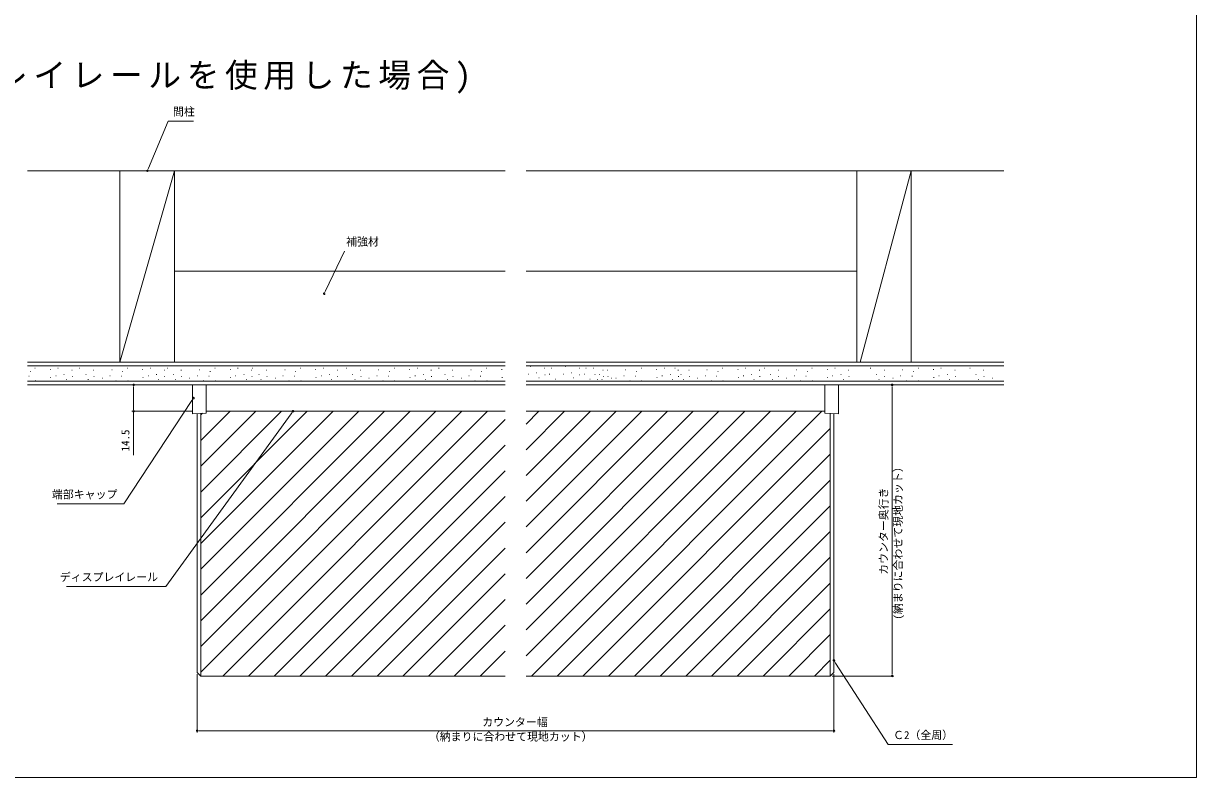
# Model space of a CAD drawing. Units: millimetres, scale not verified. Extents: x -1262 to -212, y -891 to 694.
# Drawn here: x -856 to -212, y -891 to -477 of the extents above; entities that cross this region are included whole.
import ezdxf
from ezdxf.enums import TextEntityAlignment as Align

# ---------------------------------------------------------------- set-up
doc = ezdxf.new("R2010")
doc.units = ezdxf.units.MM
doc.header["$LTSCALE"] = 3
for name, color, linetype, lineweight in [('0-1_USER1', 7, 'Continuous', 9), ('0-4_YKK_12', 2, 'Continuous', 9), ('0-5_YSS_K', 3, 'Continuous', 9), ('0-6_YKK_13', 4, 'Continuous', 9), ('0-7_YKK_D', 6, 'Continuous', 9)]:
    doc.layers.add(name, color=color, linetype=linetype, lineweight=lineweight)
doc.layers.add('0-2_YKK_ZWAK', color=3, linetype='Continuous')
doc.styles.add('ＭＳ ゴシック', font='')
doc.styles.get('ＭＳ ゴシック').set_extended_font_data('MS Gothic')

msp = doc.modelspace()

# ---------------------------------------------------------------- linework, layer by layer
at = {"layer": '0-1_USER1'}
for p, q in [((-211.5, 639), (-211.5, -891)), ((-211.5, -891), (-1261.5, -891))]:
    msp.add_line(p, q, dxfattribs=at)
at = {"layer": '0-4_YKK_12'}
for p, q in [((-591.602, -675.294), (-760.812, -675.294)), ((-410.812, -675.294), (-580.023, -675.294)), ((-758.812, -705.901), (-742.706, -689.794)), ((-758.812, -720.043), (-728.564, -689.794)), ((-758.812, -734.185), (-714.421, -689.794)), ((-758.812, -748.327), (-700.279, -689.794)), ((-758.812, -762.469), (-686.137, -689.794)), ((-758.812, -776.611), (-671.995, -689.794)), ((-758.812, -790.753), (-657.853, -689.794)), ((-758.812, -804.896), (-643.711, -689.794)), ((-758.812, -819.038), (-629.569, -689.794)), ((-758.812, -833.18), (-615.426, -689.794)), ((-746.784, -835.294), (-601.284, -689.794)), ((-580.023, -696.816), (-573, -689.794)), ((-580.023, -710.959), (-558.858, -689.794)), ((-580.023, -725.101), (-544.716, -689.794)), ((-580.023, -739.243), (-530.574, -689.794)), ((-580.023, -753.385), (-516.432, -689.794)), ((-580.023, -767.527), (-502.289, -689.794)), ((-580.023, -781.669), (-488.147, -689.794)), ((-580.023, -795.811), (-474.005, -689.794)), ((-580.023, -809.954), (-459.863, -689.794)), ((-580.023, -824.096), (-445.721, -689.794)), ((-577.079, -835.294), (-431.579, -689.794)), ((-562.937, -835.294), (-417.436, -689.794)), ((-758.812, -691.759), (-757.993, -690.939)), ((-758.812, -690.994), (-758.812, -835.294)), ((-732.642, -835.294), (-591.602, -694.254)), ((-412.812, -690.994), (-412.812, -835.294)), ((-548.794, -835.294), (-412.812, -699.312)), ((-718.5, -835.294), (-591.602, -708.396)), ((-534.652, -835.294), (-412.812, -713.454)), ((-704.358, -835.294), (-591.602, -722.538)), ((-520.51, -835.294), (-412.812, -727.596)), ((-690.216, -835.294), (-591.602, -736.68)), ((-506.368, -835.294), (-412.812, -741.738)), ((-676.074, -835.294), (-591.602, -750.822)), ((-492.226, -835.294), (-412.812, -755.88)), ((-661.932, -835.294), (-591.602, -764.965)), ((-478.084, -835.294), (-412.812, -770.023)), ((-647.789, -835.294), (-591.602, -779.107)), ((-463.942, -835.294), (-412.812, -784.165)), ((-633.647, -835.294), (-591.602, -793.249)), ((-449.799, -835.294), (-412.812, -798.307)), ((-619.505, -835.294), (-591.602, -807.391)), ((-435.657, -835.294), (-412.812, -812.449)), ((-605.363, -835.294), (-591.602, -821.533)), ((-421.515, -835.294), (-412.812, -826.591))]:
    msp.add_line(p, q, dxfattribs=at)
for points in [[(-760.812, -691.127), (-760.812, -833.294), (-758.812, -835.294), (-591.602, -835.294)], [(-580.023, -835.294), (-412.812, -835.294), (-410.812, -833.294), (-410.812, -691.127)]]:
    msp.add_lwpolyline(points, dxfattribs=at)
at = {"layer": '0-5_YSS_K'}
for p, q in [((-591.602, -557.794), (-854.112, -557.794)), ((-773.312, -557.794), (-803.312, -662.794)), ((-317.513, -557.794), (-580.023, -557.794)), ((-368.312, -557.794), (-396.447, -662.794)), ((-773.312, -612.794), (-591.602, -612.794)), ((-580.023, -612.794), (-398.312, -612.794)), ((-591.602, -662.794), (-854.112, -662.794)), ((-317.513, -662.794), (-580.023, -662.794)), ((-591.602, -664.794), (-854.112, -664.794)), ((-853.171, -670.518), (-853.37, -670.518)), ((-852.475, -667.956), (-852.674, -667.956)), ((-849.792, -666.184), (-849.992, -666.184)), ((-841.441, -666.897), (-841.64, -666.897)), ((-838.405, -670.377), (-838.604, -670.377)), ((-837.266, -666.138), (-837.465, -666.138)), ((-833.913, -669.557), (-834.113, -669.557)), ((-829.612, -667.153), (-829.811, -667.153)), ((-825.252, -666.138), (-825.451, -666.138)), ((-821.899, -669.557), (-822.098, -669.557)), ((-817.597, -667.153), (-817.797, -667.153)), ((-808.582, -670.36), (-808.781, -670.36)), ((-807.602, -667.039), (-807.801, -667.039)), ((-802.351, -670.518), (-802.55, -670.518)), ((-801.655, -667.956), (-801.855, -667.956)), ((-798.973, -666.184), (-799.172, -666.184)), ((-790.622, -666.897), (-790.821, -666.897)), ((-787.585, -670.377), (-787.784, -670.377)), ((-786.446, -666.138), (-786.646, -666.138)), ((-783.094, -669.557), (-783.293, -669.557)), ((-778.792, -667.153), (-778.991, -667.153)), ((-777.18, -666.138), (-777.38, -666.138)), ((-773.828, -669.557), (-774.027, -669.557)), ((-769.526, -667.153), (-769.725, -667.153)), ((-760.511, -670.36), (-760.71, -670.36)), ((-759.53, -667.039), (-759.729, -667.039)), ((-754.28, -670.518), (-754.479, -670.518)), ((-753.584, -667.956), (-753.783, -667.956)), ((-750.901, -666.184), (-751.101, -666.184)), ((-742.55, -666.897), (-742.749, -666.897)), ((-739.514, -670.377), (-739.713, -670.377)), ((-738.375, -666.138), (-738.574, -666.138)), ((-735.022, -669.557), (-735.222, -669.557)), ((-730.721, -667.153), (-730.92, -667.153)), ((-730.169, -666.138), (-730.368, -666.138)), ((-726.816, -669.557), (-727.016, -669.557)), ((-722.515, -667.153), (-722.714, -667.153)), ((-713.499, -670.36), (-713.699, -670.36)), ((-712.519, -667.039), (-712.718, -667.039)), ((-707.268, -670.518), (-707.468, -670.518)), ((-706.573, -667.956), (-706.772, -667.956)), ((-703.89, -666.184), (-704.089, -666.184)), ((-695.539, -666.897), (-695.738, -666.897)), ((-692.502, -670.377), (-692.702, -670.377)), ((-691.364, -666.138), (-691.563, -666.138)), ((-688.011, -669.557), (-688.21, -669.557)), ((-683.709, -667.153), (-683.909, -667.153)), ((-678.574, -666.138), (-678.773, -666.138)), ((-675.221, -669.557), (-675.42, -669.557)), ((-670.919, -667.153), (-671.118, -667.153)), ((-661.904, -670.36), (-662.103, -670.36)), ((-660.923, -667.039), (-661.123, -667.039)), ((-655.673, -670.518), (-655.872, -670.518)), ((-654.977, -667.956), (-655.176, -667.956)), ((-652.295, -666.184), (-652.494, -666.184)), ((-643.943, -666.897), (-644.143, -666.897)), ((-640.907, -670.377), (-641.106, -670.377)), ((-639.768, -666.138), (-639.968, -666.138)), ((-636.415, -669.557), (-636.615, -669.557)), ((-632.114, -667.153), (-632.313, -667.153)), ((-627.899, -666.138), (-628.098, -666.138)), ((-624.546, -669.557), (-624.745, -669.557)), ((-620.244, -667.153), (-620.444, -667.153)), ((-611.229, -670.36), (-611.428, -670.36)), ((-610.249, -667.039), (-610.448, -667.039)), ((-604.998, -670.518), (-605.197, -670.518)), ((-604.302, -667.956), (-604.502, -667.956)), ((-601.62, -666.184), (-601.819, -666.184)), ((-593.268, -666.897), (-593.468, -666.897)), ((-317.513, -664.794), (-580.023, -664.794)), ((-578.591, -669.44), (-578.79, -669.44)), ((-577.452, -665.202), (-577.651, -665.202)), ((-574.099, -668.621), (-574.299, -668.621)), ((-569.798, -666.217), (-569.997, -666.217)), ((-569.608, -669.82), (-569.807, -669.82)), ((-567.068, -669.423), (-567.268, -669.423)), ((-566.088, -666.102), (-566.287, -666.102)), ((-559.509, -669.44), (-559.708, -669.44)), ((-558.37, -665.202), (-558.57, -665.202)), ((-555.018, -668.621), (-555.217, -668.621)), ((-550.716, -666.217), (-550.915, -666.217)), ((-550.526, -669.82), (-550.726, -669.82)), ((-547.987, -669.423), (-548.186, -669.423)), ((-547.006, -666.102), (-547.206, -666.102)), ((-542.803, -666.138), (-543.002, -666.138)), ((-542.027, -669.557), (-542.226, -669.557)), ((-539.45, -669.557), (-539.649, -669.557)), ((-537.725, -667.153), (-537.924, -667.153)), ((-535.148, -667.153), (-535.348, -667.153)), ((-526.133, -670.36), (-526.332, -670.36)), ((-525.152, -667.039), (-525.352, -667.039)), ((-519.902, -670.518), (-520.101, -670.518)), ((-519.206, -667.956), (-519.405, -667.956)), ((-516.523, -666.184), (-516.723, -666.184)), ((-508.172, -666.897), (-508.372, -666.897)), ((-505.136, -670.377), (-505.335, -670.377)), ((-503.997, -666.138), (-504.197, -666.138)), ((-500.644, -669.557), (-500.844, -669.557)), ((-498.098, -666.138), (-498.297, -666.138)), ((-496.343, -667.153), (-496.542, -667.153)), ((-494.745, -669.557), (-494.944, -669.557)), ((-490.443, -667.153), (-490.643, -667.153)), ((-481.428, -670.36), (-481.627, -670.36)), ((-480.447, -667.039), (-480.647, -667.039)), ((-475.197, -670.518), (-475.396, -670.518)), ((-474.501, -667.956), (-474.7, -667.956)), ((-471.819, -666.184), (-472.018, -666.184)), ((-463.467, -666.897), (-463.667, -666.897)), ((-460.431, -670.377), (-460.63, -670.377)), ((-459.292, -666.138), (-459.492, -666.138)), ((-455.94, -669.557), (-456.139, -669.557)), ((-451.638, -667.153), (-451.837, -667.153)), ((-449.007, -666.138), (-449.207, -666.138)), ((-445.655, -669.557), (-445.854, -669.557)), ((-441.353, -667.153), (-441.552, -667.153)), ((-432.338, -670.36), (-432.537, -670.36)), ((-431.357, -667.039), (-431.557, -667.039)), ((-426.107, -670.518), (-426.306, -670.518)), ((-425.411, -667.956), (-425.61, -667.956)), ((-422.728, -666.184), (-422.928, -666.184)), ((-414.377, -666.897), (-414.576, -666.897)), ((-411.341, -670.377), (-411.54, -670.377)), ((-410.202, -666.138), (-410.401, -666.138)), ((-406.849, -669.557), (-407.049, -669.557)), ((-402.548, -667.153), (-402.747, -667.153)), ((-390.622, -666.138), (-390.821, -666.138)), ((-387.269, -669.557), (-387.468, -669.557)), ((-382.967, -667.153), (-383.167, -667.153)), ((-373.952, -670.36), (-374.151, -670.36)), ((-372.972, -667.039), (-373.171, -667.039)), ((-367.721, -670.518), (-367.92, -670.518)), ((-367.025, -667.956), (-367.225, -667.956)), ((-364.343, -666.184), (-364.542, -666.184)), ((-355.991, -666.897), (-356.191, -666.897)), ((-352.955, -670.377), (-353.154, -670.377)), ((-351.816, -666.138), (-352.016, -666.138)), ((-348.464, -669.557), (-348.663, -669.557)), ((-344.162, -667.153), (-344.361, -667.153)), ((-335.992, -666.138), (-336.191, -666.138)), ((-332.639, -669.557), (-332.838, -669.557)), ((-328.338, -667.153), (-328.537, -667.153)), ((-591.602, -673.294), (-854.112, -673.294)), ((-591.602, -675.294), (-854.112, -675.294)), ((-849.593, -673.143), (-849.792, -673.143)), ((-841.251, -671.326), (-841.451, -671.326)), ((-832.663, -672.341), (-832.862, -672.341)), ((-829.422, -670.756), (-829.621, -670.756)), ((-820.649, -672.341), (-820.848, -672.341)), ((-817.408, -670.756), (-817.607, -670.756)), ((-812.895, -671.559), (-813.094, -671.559)), ((-805.324, -673.143), (-805.524, -673.143)), ((-798.773, -673.143), (-798.973, -673.143)), ((-790.432, -671.326), (-790.631, -671.326)), ((-781.843, -672.341), (-782.043, -672.341)), ((-778.602, -670.756), (-778.802, -670.756)), ((-772.577, -672.341), (-772.777, -672.341)), ((-769.336, -670.756), (-769.536, -670.756)), ((-764.823, -671.559), (-765.023, -671.559)), ((-757.253, -673.143), (-757.452, -673.143)), ((-750.702, -673.143), (-750.901, -673.143)), ((-742.36, -671.326), (-742.56, -671.326)), ((-733.772, -672.341), (-733.971, -672.341)), ((-730.531, -670.756), (-730.73, -670.756)), ((-725.566, -672.341), (-725.765, -672.341)), ((-722.325, -670.756), (-722.524, -670.756)), ((-717.812, -671.559), (-718.012, -671.559)), ((-710.242, -673.143), (-710.441, -673.143)), ((-703.691, -673.143), (-703.89, -673.143)), ((-695.349, -671.326), (-695.548, -671.326)), ((-686.761, -672.341), (-686.96, -672.341)), ((-683.52, -670.756), (-683.719, -670.756)), ((-673.971, -672.341), (-674.17, -672.341)), ((-670.729, -670.756), (-670.929, -670.756)), ((-666.217, -671.559), (-666.416, -671.559)), ((-658.646, -673.143), (-658.845, -673.143)), ((-652.095, -673.143), (-652.295, -673.143)), ((-643.754, -671.326), (-643.953, -671.326)), ((-635.165, -672.341), (-635.365, -672.341)), ((-631.924, -670.756), (-632.123, -670.756)), ((-623.296, -672.341), (-623.495, -672.341)), ((-620.055, -670.756), (-620.254, -670.756)), ((-615.542, -671.559), (-615.741, -671.559)), ((-607.971, -673.143), (-608.171, -673.143)), ((-601.42, -673.143), (-601.62, -673.143)), ((-593.079, -671.326), (-593.278, -671.326)), ((-317.513, -673.294), (-580.023, -673.294)), ((-570.936, -675.294), (-580.023, -675.294)), ((-572.849, -671.404), (-573.048, -671.404)), ((-563.811, -672.207), (-564.01, -672.207)), ((-553.767, -671.404), (-553.967, -671.404)), ((-317.513, -675.294), (-550.688, -675.294)), ((-544.729, -672.207), (-544.928, -672.207)), ((-540.776, -672.341), (-540.976, -672.341)), ((-538.2, -672.341), (-538.399, -672.341)), ((-537.535, -670.756), (-537.735, -670.756)), ((-534.958, -670.756), (-535.158, -670.756)), ((-533.023, -671.559), (-533.222, -671.559)), ((-530.446, -671.559), (-530.645, -671.559)), ((-522.875, -673.143), (-523.074, -673.143)), ((-516.324, -673.143), (-516.523, -673.143)), ((-507.983, -671.326), (-508.182, -671.326)), ((-499.394, -672.341), (-499.594, -672.341)), ((-496.153, -670.756), (-496.352, -670.756)), ((-493.495, -672.341), (-493.694, -672.341)), ((-490.254, -670.756), (-490.453, -670.756)), ((-485.741, -671.559), (-485.94, -671.559)), ((-478.17, -673.143), (-478.369, -673.143)), ((-471.619, -673.143), (-471.819, -673.143)), ((-463.278, -671.326), (-463.477, -671.326)), ((-454.689, -672.341), (-454.889, -672.341)), ((-451.448, -670.756), (-451.648, -670.756)), ((-444.405, -672.341), (-444.604, -672.341)), ((-441.163, -670.756), (-441.363, -670.756)), ((-436.651, -671.559), (-436.85, -671.559)), ((-429.08, -673.143), (-429.279, -673.143)), ((-422.529, -673.143), (-422.728, -673.143)), ((-414.187, -671.326), (-414.387, -671.326)), ((-405.599, -672.341), (-405.798, -672.341)), ((-402.358, -670.756), (-402.557, -670.756)), ((-386.019, -672.341), (-386.218, -672.341)), ((-382.778, -670.756), (-382.977, -670.756)), ((-378.265, -671.559), (-378.464, -671.559)), ((-370.694, -673.143), (-370.894, -673.143)), ((-364.143, -673.143), (-364.343, -673.143)), ((-355.802, -671.326), (-356.001, -671.326)), ((-347.213, -672.341), (-347.413, -672.341)), ((-343.972, -670.756), (-344.172, -670.756)), ((-331.389, -672.341), (-331.588, -672.341)), ((-328.148, -670.756), (-328.347, -670.756)), ((-323.635, -671.559), (-323.834, -671.559))]:
    msp.add_line(p, q, dxfattribs=at)
for points in [[(-803.312, -662.794), (-773.312, -662.794), (-773.312, -557.794), (-803.312, -557.794)], [(-398.312, -662.794), (-368.312, -662.794), (-368.312, -557.794), (-398.312, -557.794)]]:
    msp.add_lwpolyline(points, close=True, dxfattribs=at)
at = {"layer": '0-6_YKK_13'}
for points in [[(-763.312, -691.294), (-755.812, -690.794), (-755.812, -675.294), (-763.312, -675.294)], [(-408.312, -691.294), (-415.812, -690.794), (-415.812, -675.294), (-408.312, -675.294)]]:
    msp.add_lwpolyline(points, close=True, dxfattribs=at)
for points in [[(-591.602, -675.294), (-755.812, -675.294), (-755.812, -689.794), (-591.602, -689.794)], [(-580.023, -689.794), (-415.812, -689.794), (-415.812, -675.294), (-580.023, -675.294)]]:
    msp.add_lwpolyline(points, dxfattribs=at)
at = {"layer": '0-7_YKK_D'}
for p, q in [((-787.907, -557.01), (-787.58, -556.225)), ((-690.241, -623.694), (-679.923, -601.918)), ((-690.605, -624.462), (-690.241, -623.694)), ((-763.812, -675.294), (-796.763, -675.294)), ((-795.764, -676.144), (-795.764, -676.994)), ((-795.764, -676.994), (-795.764, -688.094)), ((-409.812, -675.294), (-377.812, -675.294)), ((-378.812, -676.144), (-378.812, -676.994)), ((-378.812, -676.994), (-378.812, -833.594)), ((-763.281, -683.253), (-763.749, -683.963)), ((-763.812, -689.794), (-796.763, -689.794)), ((-795.764, -688.944), (-795.764, -688.094)), ((-795.764, -689.794), (-795.764, -713.994)), ((-708.626, -690.481), (-709.126, -691.169)), ((-410.351, -827.42), (-409.891, -828.135)), ((-760.812, -834.294), (-760.812, -866.294)), ((-411.812, -835.294), (-377.812, -835.294)), ((-410.812, -834.294), (-410.812, -866.294)), ((-378.812, -834.444), (-378.812, -833.594)), ((-759.962, -865.294), (-759.112, -865.294)), ((-759.112, -865.294), (-412.512, -865.294)), ((-411.662, -865.294), (-412.512, -865.294))]:
    msp.add_line(p, q, dxfattribs=at)
for points in [[(-787.58, -556.225), (-776.826, -530.447), (-762.926, -530.447)], [(-763.749, -683.963), (-801.215, -740.706), (-837.835, -740.706)], [(-709.126, -691.169), (-778.112, -786.044), (-832.652, -786.044)], [(-409.891, -828.135), (-381, -872.905), (-345.66, -872.905)]]:
    msp.add_lwpolyline(points, dxfattribs=at)
for centre, start, end in [((-788.234, -557.794), 67.35495, 247.35495), ((-788.234, -557.794), 247.35495, 67.35495), ((-690.969, -625.23), 64.64664, 244.64664), ((-690.969, -625.23), 244.64664, 64.64664), ((-795.764, -675.294), 90, 270), ((-795.764, -675.294), 270, 90), ((-378.812, -675.294), 90, 270), ((-378.812, -675.294), 270, 90), ((-762.812, -682.544), 56.56474, 236.56474), ((-762.812, -682.544), 236.56474, 56.56474), ((-795.764, -689.794), 90, 270), ((-795.764, -689.794), 270, 90), ((-708.126, -689.794), 53.97815, 233.97815), ((-708.126, -689.794), 233.97815, 53.97815), ((-410.812, -826.706), 122.83475, 302.83475), ((-410.812, -826.706), 302.83475, 122.83475), ((-378.812, -835.294), 90, 270), ((-378.812, -835.294), 270, 90), ((-760.812, -865.294), 0, 180), ((-760.812, -865.294), 180, 0), ((-410.812, -865.294), 0, 180), ((-410.812, -865.294), 180, 0)]:
    msp.add_arc(centre, 0.425, start, end, dxfattribs=at)

# ---------------------------------------------------------------- texts
at = {"layer": '0-2_YKK_ZWAK', "insert": (-1219.5, -515.293), "char_height": 13.2, "attachment_point": 7, "style": 'ＭＳ ゴシック'}
msp.add_mtext('\\T1.17;■ディスプレイカウンター(ディスプレイレールを使用した場合)', dxfattribs=at)
at = {"layer": '0-7_YKK_D', "color": 4, "style": 'ＭＳ ゴシック'}
for s, p in [('間柱', (-774.126, -528.747)), ('補強材', (-678.923, -600.157)), ('端部キャップ', (-840.682, -739.006)), ('ディスプレイレール', (-836.341, -784.435)), ('カウンター幅', (-604.135, -864.096)), ('（納まりに合わせて現地カット）\u3000', (-633.508, -872.096)), ('Ｃ2（全周）', (-378.3, -871.204))]:
    msp.add_text(s, height=4.399, dxfattribs=at).set_placement(p, align=Align.BOTTOM_LEFT)
for s, p in [('14.5', (-796.763, -711.833)), ('(納まりに合わせて現地カット）\u3000', (-372.01, -804.269)), ('カウンター奥行き', (-379.965, -779.672))]:
    msp.add_text(s, height=4.399, rotation=90, dxfattribs=at).set_placement(p, align=Align.BOTTOM_LEFT)

doc.saveas('drawing.dxf')
